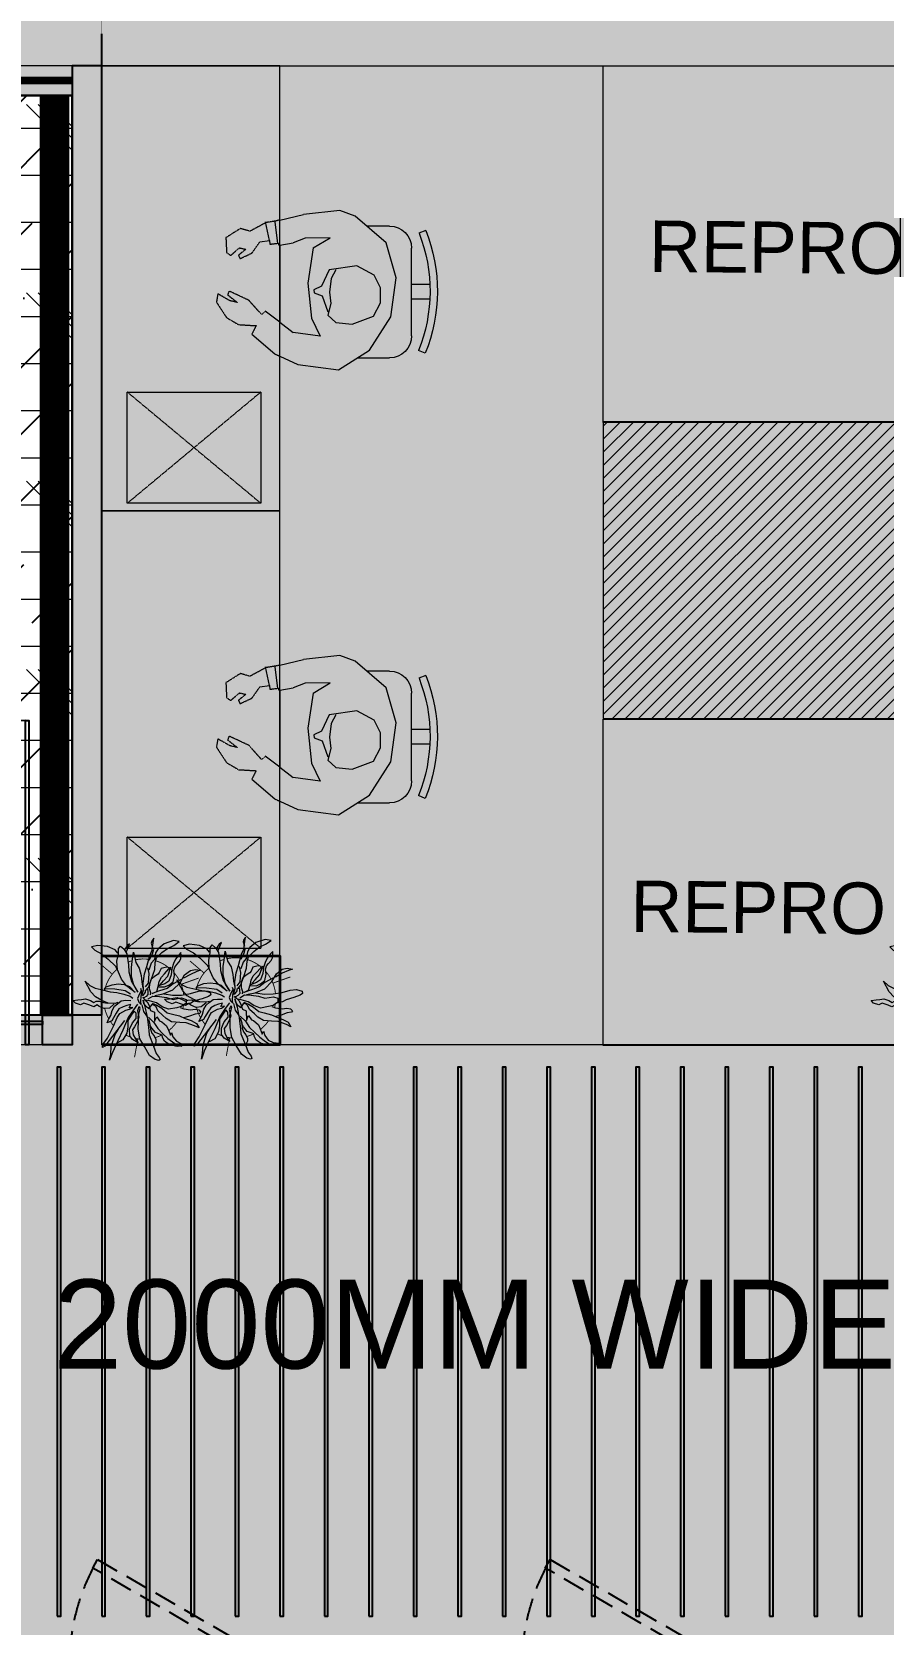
# Model space of a CAD drawing. Header units: millimetres. Extents: x 263321 to 2483465, y 33647 to 614421.
# Drawn here: x 2392472 to 2395340, y 409630 to 414996 of the extents above; entities that cross this region are included whole.
import ezdxf

# ---------------------------------------------------------------- set-up
doc = ezdxf.new("R2010")
doc.units = ezdxf.units.MM
doc.header["$PDMODE"] = 3
for name, pattern in [('( Hidden )', [0.375, 0.25, -0.125]), ('DASHED', [0.75, 0.5, -0.25]), ('HIDDEN', [0.375, 0.25, -0.125])]:
    doc.linetypes.add(name, pattern=pattern)
for name, color, linetype, lineweight in [('A-DOOR-FULL', 40, 'Continuous', 18), ('A-FURN-HUMAN', 252, 'Continuous', 9), ('A-FURN-MODULAR-', 6, 'Continuous', 9), ('A-FURN-MODULAR-CHAIR', 5, 'Continuous', 5), ('A-FURN-MODULAR-PEDESTAL', 253, 'Continuous', 5), ('A-FURN-MODULAR-TABLETOP', 250, 'Continuous', 13), ('A-GLASS PARTITION', 5, 'Continuous', 18), ('A-GYPSUM PARTITION', 250, 'Continuous', 35), ('A-INDOOR PLANTS', 84, 'Continuous', 5), ('A-PLAN-COLUMN', 3, 'Continuous', 0), ('A-PLAN-RCC-HATCH', 8, 'Continuous', 13), ('A-PLAN-THIN', 251, 'Continuous', 15), ('AI-FURN', 7, 'Continuous', 20), ('FURNITURE', 30, 'Continuous', 5), ('FURNIURE', 33, 'Continuous', 35), ('TOA-FL-CPT-1', 8, 'Continuous', 5), ('TOA-FL-CPT-4', 8, 'Continuous', 5)]:
    doc.layers.add(name, color=color, linetype=linetype, lineweight=lineweight)
for name, color, linetype in [('A-PLAN-DOOR', 7, 'Continuous'), ('A-PLAN-TEXT', 4, 'Continuous'), ('CEILING TOA', 250, 'Continuous'), ('DOOR', 5, 'Continuous'), ('FIN WALL GRAPHIC', 10, 'Continuous'), ('FLOORING TOA', 7, 'Continuous'), ('I-FUR', 7, 'Continuous'), ('PARTITION GYPSUM', 250, 'Continuous'), ('TEXT', 250, 'Continuous')]:
    doc.layers.add(name, color=color, linetype=linetype)
doc.layers.add('GRAPHIC 3- ENCLOSED AREAS', color=7, linetype='Continuous', true_color=0x408c3b)
doc.styles.add('ARIAL', font='arial.ttf')
doc.styles.add('TEXT @ 150', font='arial.ttf', dxfattribs={"height": 225})
doc.dimstyles.new('DIM @ 150', dxfattribs={"dimtxt": 225, "dimasz": 100, "dimexe": 1, "dimexo": 0, "dimgap": 0.5, "dimtad": 0, "dimdec": 0, "dimzin": 0, "dimdsep": 46, "dimtxsty": 'TEXT @ 150', "dimblk": 'ARCHTICK', "dimcen": -2, "dimclrd": 8, "dimclre": 8, "dimclrt": 256, "dimadec": 0, "dimazin": 0, "dimtfac": 1, "dimtdec": 0, "dimtofl": 0, "dimtmove": 0, "dimatfit": 3, "dimldrblk": 'OPEN90', "dimfxl": 1, "dimtolj": 1, "dimtzin": 0, "dimlwd": -1, "dimlwe": -1, "dimarcsym": 0})

# ---------------------------------------------------------------- blocks, each defined once
blk = doc.blocks.new('PLANT_10')
at = {"layer": 'A-INDOOR PLANTS', "linetype": 'ByBlock', "lineweight": -2}
for p, q in [((13664.3, 7933.64), (13665.55, 7933.86)), ((13665.55, 7933.86), (13667.57, 7933.17)), ((13669.84, 7934.37), (13670.24, 7933.69)), ((13670, 7933.37), (13669.84, 7934.37)), ((13663.89, 7930.62), (13663.94, 7931.25)), ((13663.98, 7929.88), (13663.89, 7930.62)), ((13663.94, 7931.25), (13664.46, 7930.64)), ((13665.52, 7932.8), (13664.3, 7933.64)), ((13664.46, 7930.64), (13665.11, 7929.79)), ((13666.85, 7932.15), (13665.52, 7932.8)), ((13668.06, 7931.25), (13666.85, 7932.15)), ((13667.57, 7933.17), (13668.91, 7932.09)), ((13669.22, 7930.1), (13668.06, 7931.25)), ((13668.91, 7932.09), (13669.44, 7931.17)), ((13669.44, 7931.17), (13669.67, 7929.74)), ((13669.92, 7931.93), (13670.2, 7930.88)), ((13670.17, 7931.75), (13670, 7933.37)), ((13670.38, 7933.32), (13670.09, 7932.38)), ((13670.71, 7930.64), (13670.17, 7931.75)), ((13670.2, 7930.88), (13670.87, 7929.52)), ((13670.24, 7933.69), (13670.38, 7933.32)), ((13671.34, 7928.22), (13670.71, 7930.64)), ((13674.25, 7931.31), (13673.75, 7929.11)), ((13674.5, 7929.32), (13674.25, 7931.31)), ((13675.61, 7931.79), (13675.07, 7933.15)), ((13675.07, 7933.15), (13675.52, 7932.79)), ((13675.7, 7930.98), (13675.33, 7928.59)), ((13675.52, 7932.79), (13676.24, 7931.75)), ((13675.74, 7931.48), (13675.61, 7931.79)), ((13676.35, 7932.06), (13675.7, 7930.98)), ((13677.08, 7932.65), (13676.35, 7932.06)), ((13677.47, 7932.1), (13677.08, 7932.65)), ((13677.51, 7930.91), (13677.47, 7932.1)), ((13677.81, 7929.36), (13677.51, 7930.91)), ((13677.63, 7931.1), (13678.23, 7931.81)), ((13678.23, 7931.81), (13679.84, 7932.55)), ((13681.13, 7930.96), (13679.73, 7929.85)), ((13679.84, 7932.55), (13681.95, 7932.8)), ((13682.61, 7931.75), (13681.13, 7930.96)), ((13681.95, 7932.8), (13683.34, 7932.46)), ((13683.34, 7932.46), (13682.61, 7931.75)), ((13660.8, 7927.59), (13659.68, 7927.43)), ((13659.68, 7927.43), (13660.5, 7927.14)), ((13660.5, 7927.14), (13661.89, 7926.5)), ((13661.87, 7927.37), (13660.8, 7927.59)), ((13663.15, 7926.41), (13661.87, 7927.37)), ((13664.31, 7929.26), (13663.98, 7929.88)), ((13664.83, 7928.65), (13664.31, 7929.26)), ((13665.28, 7928.1), (13664.83, 7928.65)), ((13665.11, 7929.79), (13665.57, 7928.86)), ((13665.49, 7927.36), (13665.28, 7928.1)), ((13665.34, 7926.29), (13665.49, 7927.36)), ((13665.57, 7928.86), (13665.92, 7927.75)), ((13665.92, 7927.75), (13666.08, 7926.44)), ((13666.78, 7926.15), (13666.1, 7928.13)), ((13666.41, 7927.95), (13667.1, 7928.09)), ((13666.55, 7927.7), (13666.41, 7927.95)), ((13667.52, 7926.61), (13666.55, 7927.7)), ((13667.1, 7928.09), (13668.23, 7927.82)), ((13668.23, 7927.82), (13668.63, 7926.95)), ((13668.63, 7926.95), (13668.89, 7926.59)), ((13669.5, 7929.11), (13669.22, 7930.1)), ((13669.61, 7927.61), (13669.5, 7929.11)), ((13670.3, 7925.56), (13669.61, 7927.61)), ((13669.67, 7929.74), (13670.38, 7928.94)), ((13670.38, 7928.94), (13670.87, 7927.46)), ((13671.22, 7927.97), (13670.89, 7926.71)), ((13671.83, 7926.61), (13671.34, 7928.22)), ((13672.98, 7927.9), (13672.59, 7926.26)), ((13673.75, 7929.11), (13672.98, 7927.9)), ((13674.66, 7928.01), (13674.5, 7929.32)), ((13674.66, 7926.07), (13674.66, 7928.01)), ((13675.25, 7927.09), (13674.69, 7924.95)), ((13675.33, 7928.59), (13675.25, 7927.09)), ((13676.86, 7925.51), (13677.68, 7927.48)), ((13677.68, 7927.48), (13677.81, 7929.36)), ((13678.15, 7928.3), (13677.74, 7927.54)), ((13679.73, 7929.85), (13678.15, 7928.3)), ((13661.89, 7926.5), (13663.36, 7925.67)), ((13664.14, 7924.69), (13663.15, 7926.41)), ((13663.93, 7925.43), (13665.64, 7924.49)), ((13665.68, 7923.17), (13664.14, 7924.69)), ((13665.63, 7924.92), (13665.34, 7926.29)), ((13666.59, 7924.2), (13665.63, 7924.92)), ((13665.64, 7924.49), (13666.92, 7923.46)), ((13666.08, 7926.44), (13666.56, 7925.08)), ((13666.56, 7925.08), (13667.46, 7924.48)), ((13667.48, 7923.79), (13666.59, 7924.2)), ((13667.75, 7925.11), (13666.78, 7926.15)), ((13666.92, 7923.46), (13668.56, 7922.95)), ((13667.46, 7924.48), (13668.78, 7924.02)), ((13668.73, 7923.83), (13667.48, 7923.79)), ((13668.16, 7925.94), (13667.52, 7926.61)), ((13668.46, 7924.26), (13667.75, 7925.11)), ((13668.63, 7925.01), (13668.16, 7925.94)), ((13668.78, 7924.21), (13668.63, 7925.01)), ((13669.19, 7922.84), (13668.78, 7924.21)), ((13668.89, 7926.59), (13669.47, 7926.23)), ((13669.47, 7926.23), (13670.42, 7925.51)), ((13670.91, 7923.83), (13670.3, 7925.56)), ((13670.42, 7925.51), (13670.77, 7924.58)), ((13670.8, 7923.45), (13670.51, 7922.57)), ((13670.77, 7924.58), (13670.8, 7923.45)), ((13670.89, 7926.71), (13671.08, 7924.65)), ((13671.43, 7923.29), (13670.91, 7923.83)), ((13671.08, 7924.65), (13671.73, 7923.79)), ((13672.14, 7924.62), (13671.83, 7926.61)), ((13672.06, 7923.18), (13672.14, 7924.62)), ((13672.45, 7924.82), (13672.17, 7923.5)), ((13672.39, 7922.69), (13672.67, 7923.45)), ((13672.59, 7926.26), (13672.45, 7924.82)), ((13674.69, 7924.95), (13673.26, 7922.65)), ((13673.26, 7922.65), (13674.15, 7924.18)), ((13673.83, 7922.61), (13675.72, 7924.04)), ((13675.1, 7923.9), (13673.83, 7922.61)), ((13674.15, 7924.18), (13674.66, 7926.07)), ((13676.27, 7924.31), (13675.1, 7923.9)), ((13675.72, 7924.04), (13676.86, 7925.51)), ((13677.52, 7924.47), (13676.27, 7924.31)), ((13678.84, 7924.26), (13677.52, 7924.47)), ((13680.16, 7923.8), (13678.84, 7924.26)), ((13680.55, 7923.37), (13680.16, 7923.8)), ((13682.55, 7923.5), (13681.24, 7923.21)), ((13683.72, 7924.1), (13682.55, 7923.5)), ((13683.45, 7922.71), (13684.69, 7925.06)), ((13684.69, 7925.06), (13683.72, 7924.1)), ((13657.58, 7922.61), (13657.47, 7922.11)), ((13657.47, 7922.11), (13657.98, 7921.75)), ((13658.75, 7922.96), (13657.58, 7922.61)), ((13657.98, 7921.75), (13659.37, 7921.23)), ((13660.13, 7922.88), (13658.75, 7922.96)), ((13659.37, 7921.23), (13661.01, 7920.78)), ((13661.89, 7922.37), (13660.13, 7922.88)), ((13661.01, 7920.78), (13661.83, 7920.31)), ((13661.83, 7920.31), (13663.03, 7920.03)), ((13663.84, 7922.05), (13661.89, 7922.37)), ((13663.8, 7921.43), (13662.81, 7921.09)), ((13662.81, 7921.09), (13662.83, 7920.27)), ((13662.83, 7920.27), (13663.86, 7919.55)), ((13664.68, 7921.27), (13663.8, 7921.43)), ((13665.78, 7921.99), (13663.84, 7922.05)), ((13665.62, 7921.11), (13664.68, 7921.27)), ((13667.05, 7921.53), (13665.62, 7921.11)), ((13667.77, 7922.3), (13665.68, 7923.17)), ((13667.58, 7922.29), (13665.78, 7921.99)), ((13668.6, 7921.76), (13667.05, 7921.53)), ((13669.6, 7921.92), (13667.77, 7922.3)), ((13668.04, 7919.49), (13669.27, 7920.34)), ((13668.56, 7922.95), (13670.21, 7922.37)), ((13670.04, 7921.8), (13668.6, 7921.76)), ((13670.21, 7920.25), (13669.16, 7919.84)), ((13670.21, 7922.37), (13669.19, 7922.84)), ((13669.27, 7920.34), (13670.76, 7920.76)), ((13669.66, 7919.79), (13670.28, 7920)), ((13671.05, 7921.21), (13670.04, 7921.8)), ((13670.28, 7920), (13670.74, 7919.32)), ((13670.51, 7922.57), (13670.59, 7922.07)), ((13670.76, 7920.76), (13671.63, 7920.91)), ((13671.26, 7920.59), (13670.79, 7919.64)), ((13671.13, 7922.84), (13671.09, 7922.15)), ((13671.09, 7922.15), (13671.48, 7921.72)), ((13671.18, 7923.34), (13671.13, 7922.84)), ((13671.62, 7923.1), (13671.18, 7923.34)), ((13671.81, 7921.11), (13671.26, 7920.59)), ((13671.48, 7921.72), (13671.99, 7921.43)), ((13671.48, 7919.53), (13671.96, 7920.24)), ((13671.64, 7922.67), (13671.62, 7923.1)), ((13672.22, 7921.87), (13671.64, 7922.67)), ((13672.13, 7920.93), (13671.68, 7919.17)), ((13672.23, 7921.5), (13671.81, 7921.11)), ((13671.96, 7920.24), (13672.13, 7920.93)), ((13671.99, 7921.43), (13672.23, 7921.5)), ((13672.41, 7921.94), (13672.06, 7923.18)), ((13672.6, 7921.76), (13672.39, 7922.69)), ((13672.5, 7923.07), (13672.96, 7922.33)), ((13672.59, 7920.01), (13672.63, 7920.7)), ((13673.08, 7920.52), (13672.59, 7920.01)), ((13672.59, 7920.01), (13672.59, 7920.01)), ((13672.63, 7920.7), (13672.6, 7921.76)), ((13672.96, 7922.33), (13673.37, 7921.28)), ((13673.37, 7921.28), (13673.08, 7920.52)), ((13673.34, 7920.09), (13674.25, 7918.87)), ((13674.98, 7921.77), (13674.36, 7921.37)), ((13675.88, 7920.92), (13674.81, 7920.89)), ((13674.84, 7920.01), (13675.66, 7919.79)), ((13675.18, 7919.27), (13674.84, 7920.01)), ((13674.9, 7922.2), (13676.06, 7922.99)), ((13676.34, 7922.25), (13674.98, 7921.77)), ((13676.88, 7920.82), (13675.88, 7920.92)), ((13676.06, 7922.99), (13678.3, 7923.31)), ((13677.83, 7922.6), (13676.34, 7922.25)), ((13677.71, 7920.16), (13676.88, 7920.82)), ((13677.64, 7920.41), (13678.21, 7920.24)), ((13678.35, 7919.62), (13677.71, 7920.16)), ((13679.32, 7922.77), (13677.83, 7922.6)), ((13678.21, 7920.24), (13679.71, 7920.28)), ((13678.3, 7923.31), (13680.55, 7923.37)), ((13678.4, 7920.12), (13679.43, 7919.21)), ((13681.24, 7923.21), (13679.32, 7922.77)), ((13679.71, 7920.28), (13681.07, 7920.83)), ((13680.7, 7920.44), (13679.83, 7920.29)), ((13681.63, 7920.72), (13680.7, 7920.44)), ((13681.07, 7920.83), (13682.48, 7921.62)), ((13682.32, 7920.68), (13681.63, 7920.72)), ((13682.83, 7920.44), (13682.32, 7920.68)), ((13682.48, 7921.62), (13683.45, 7922.71)), ((13683.57, 7920.84), (13682.83, 7920.44)), ((13684.62, 7921.25), (13683.57, 7920.84)), ((13683.72, 7919.84), (13684.96, 7920.26)), ((13685.5, 7921.09), (13684.62, 7921.25)), ((13684.96, 7920.26), (13685.72, 7919.9)), ((13686.31, 7920.99), (13685.5, 7921.09)), ((13685.72, 7919.9), (13686.83, 7920.31)), ((13687.38, 7920.89), (13686.31, 7920.99)), ((13686.83, 7920.31), (13687.38, 7920.89)), ((13660.07, 7918.81), (13659.64, 7918.36)), ((13659.64, 7918.36), (13659.9, 7918.06)), ((13659.9, 7918.06), (13660.84, 7917.9)), ((13660.87, 7918.96), (13660.07, 7918.81)), ((13660.84, 7917.9), (13662.11, 7917.44)), ((13661.88, 7918.81), (13660.87, 7918.96)), ((13663.06, 7916.97), (13661.76, 7916.49)), ((13663.31, 7919.04), (13661.88, 7918.81)), ((13662.11, 7917.44), (13663.3, 7917.1)), ((13664.23, 7917.5), (13663.06, 7916.97)), ((13664.11, 7919.31), (13663.31, 7919.04)), ((13663.86, 7919.55), (13664.86, 7919.27)), ((13665.78, 7917.92), (13664.23, 7917.5)), ((13664.86, 7919.27), (13666.62, 7918.95)), ((13666.96, 7918.21), (13665.78, 7917.92)), ((13665.96, 7916.24), (13667.18, 7916.97)), ((13666.62, 7918.95), (13668.04, 7919.49)), ((13668.12, 7919.18), (13666.96, 7918.21)), ((13667.18, 7916.97), (13667.91, 7917.68)), ((13667.91, 7917.68), (13668.95, 7918.64)), ((13669.16, 7919.84), (13668.12, 7919.18)), ((13669.17, 7917.34), (13668.57, 7916.44)), ((13668.95, 7918.64), (13669.3, 7919.47)), ((13669.64, 7916.29), (13669.17, 7917.34)), ((13669.3, 7919.47), (13669.66, 7919.79)), ((13669.7, 7918.36), (13669.64, 7916.29)), ((13670.51, 7918.69), (13669.7, 7918.36)), ((13670.99, 7917.21), (13669.83, 7916.11)), ((13670.74, 7919.32), (13670.51, 7918.69)), ((13671, 7916.83), (13670.66, 7915.76)), ((13670.79, 7919.64), (13670.87, 7919.02)), ((13670.87, 7919.02), (13671.48, 7919.53)), ((13671.3, 7917.34), (13671.14, 7916.21)), ((13672.07, 7918.49), (13671.3, 7917.34)), ((13671.68, 7919.17), (13671.35, 7917.59)), ((13672.41, 7919.94), (13672.07, 7918.49)), ((13672.8, 7919.26), (13673.05, 7919.46)), ((13673.23, 7917.34), (13672.81, 7919.14)), ((13673.05, 7919.46), (13673.38, 7918.65)), ((13673.38, 7918.65), (13673.05, 7917.27)), ((13673.05, 7917.27), (13673.39, 7916.28)), ((13673.14, 7916.33), (13673.23, 7917.34)), ((13673.62, 7916.97), (13673.65, 7918.1)), ((13674.46, 7916), (13673.62, 7916.97)), ((13673.65, 7918.1), (13674.07, 7918.55)), ((13674.07, 7918.55), (13674.59, 7917.88)), ((13674.25, 7918.87), (13675.37, 7917.15)), ((13674.36, 7919.37), (13675.18, 7919.27)), ((13675.06, 7918.96), (13674.36, 7919.37)), ((13674.59, 7917.88), (13675.45, 7916.53)), ((13675.88, 7918.73), (13675.06, 7918.96)), ((13675.37, 7917.15), (13676.51, 7914.43)), ((13675.45, 7916.53), (13675.49, 7915.15)), ((13675.66, 7919.79), (13676.48, 7919.5)), ((13677.21, 7918.02), (13675.88, 7918.73)), ((13676.48, 7919.5), (13677.37, 7919.03)), ((13677.74, 7917.16), (13677.21, 7918.02)), ((13677.37, 7919.03), (13678.02, 7918.11)), ((13678.55, 7915.31), (13677.74, 7917.16)), ((13678.02, 7918.11), (13678.55, 7917.12)), ((13678.88, 7918.7), (13678.35, 7919.62)), ((13678.55, 7917.12), (13678.95, 7916.45)), ((13679.16, 7917.64), (13678.88, 7918.7)), ((13679.63, 7916.72), (13679.16, 7917.64)), ((13679.43, 7919.21), (13680.56, 7919.12)), ((13679.96, 7916.04), (13679.63, 7916.72)), ((13680.56, 7919.12), (13681.67, 7919.59)), ((13681.67, 7919.59), (13682.09, 7919.92)), ((13682.09, 7919.92), (13682.86, 7919.5)), ((13682.86, 7919.5), (13683.72, 7919.84)), ((13660.59, 7915.89), (13660, 7914.93)), ((13660, 7914.93), (13660.98, 7915.4)), ((13661.76, 7916.49), (13660.59, 7915.89)), ((13660.98, 7915.4), (13662.78, 7916.02)), ((13662.78, 7916.02), (13664.21, 7916.12)), ((13664.21, 7916.12), (13665.96, 7916.24)), ((13665.96, 7913.93), (13665.68, 7912.98)), ((13666.23, 7913.31), (13665.96, 7913.93)), ((13666.64, 7914.45), (13666.23, 7913.31)), ((13667.05, 7915.34), (13666.64, 7914.45)), ((13667.91, 7913.74), (13666.75, 7912.64)), ((13668.08, 7916.24), (13667.05, 7915.34)), ((13668.94, 7914.77), (13667.91, 7913.74)), ((13667.93, 7912.86), (13668.04, 7913.36)), ((13668.04, 7913.36), (13668.6, 7913.57)), ((13668.57, 7916.44), (13668.08, 7916.24)), ((13668.6, 7913.57), (13669.46, 7913.91)), ((13669.83, 7916.11), (13668.94, 7914.77)), ((13669.74, 7913.17), (13669.38, 7912.4)), ((13669.46, 7913.91), (13670.25, 7914.87)), ((13670.28, 7913.81), (13669.74, 7913.17)), ((13670.85, 7913.39), (13669.87, 7910.98)), ((13670.25, 7914.87), (13670.67, 7915.51)), ((13670.57, 7914.63), (13670.28, 7913.81)), ((13670.66, 7915.76), (13670.57, 7914.63)), ((13670.89, 7914.39), (13670.85, 7913.39)), ((13671.14, 7916.21), (13670.89, 7914.39)), ((13672.82, 7912.57), (13673.19, 7914.65)), ((13673.19, 7914.65), (13673.14, 7916.33)), ((13673.39, 7916.28), (13673.99, 7915.17)), ((13674.29, 7913.43), (13673.82, 7912.54)), ((13673.99, 7915.17), (13674.45, 7914.5)), ((13674.45, 7914.5), (13674.29, 7913.43)), ((13674.45, 7912.43), (13675.05, 7913.2)), ((13675.07, 7914.64), (13674.46, 7916)), ((13675.05, 7913.2), (13675.07, 7914.64)), ((13675.49, 7915.15), (13675.66, 7913.78)), ((13675.66, 7913.78), (13676.51, 7912.31)), ((13676.2, 7916.49), (13680.43, 7910.93)), ((13676.51, 7914.43), (13677.64, 7912.15)), ((13678.23, 7913.49), (13677.5, 7914.65)), ((13678.64, 7912.18), (13678.23, 7913.49)), ((13679.87, 7912.72), (13678.55, 7915.31)), ((13678.95, 7916.45), (13679.96, 7916.04)), ((13663.85, 7911.49), (13662.54, 7911.32)), ((13662.54, 7911.32), (13663.74, 7911.04)), ((13664.86, 7911.27), (13663.74, 7910.98)), ((13663.74, 7911.04), (13664.74, 7910.89)), ((13664.9, 7912.02), (13663.85, 7911.49)), ((13664.74, 7910.89), (13666.42, 7911.25)), ((13665.77, 7911.92), (13664.86, 7911.27)), ((13665.68, 7912.98), (13664.9, 7912.02)), ((13666.75, 7912.64), (13665.77, 7911.92)), ((13666.42, 7911.25), (13667.52, 7912.04)), ((13667.52, 7912.04), (13667.93, 7912.86)), ((13669.87, 7910.98), (13669.29, 7909.4)), ((13669.38, 7912.4), (13669.4, 7911.78)), ((13669.4, 7911.78), (13669.6, 7911.35)), ((13669.6, 7911.35), (13669.87, 7910.92)), ((13670.74, 7908.94), (13671.87, 7910.85)), ((13671.87, 7910.85), (13672.82, 7912.57)), ((13673.82, 7912.54), (13673.22, 7911.71)), ((13673.22, 7911.71), (13674.45, 7912.43)), ((13676.51, 7912.31), (13677.72, 7911.66)), ((13677.64, 7912.15), (13678.78, 7909.62)), ((13679.05, 7910.95), (13678.64, 7912.18)), ((13678.78, 7909.62), (13679.4, 7907.89)), ((13679.17, 7909.14), (13679.05, 7910.95)), ((13680.85, 7911.31), (13679.87, 7912.72)), ((13680.43, 7910.93), (13680.94, 7910.69)), ((13680.94, 7910.69), (13680.85, 7911.31)), ((13668.63, 7908.5), (13668.45, 7908.06)), ((13668.45, 7908.06), (13668.77, 7907.88)), ((13669.29, 7909.4), (13668.63, 7908.5)), ((13668.77, 7907.88), (13669.52, 7908.09)), ((13669.52, 7908.09), (13670.74, 7908.94)), ((13679.4, 7907.89), (13679.17, 7909.14))]:
    blk.add_line(p, q, dxfattribs=at)
at = {"layer": 'A-INDOOR PLANTS', "linetype": 'Continuous', "lineweight": 18, "ltscale": 0.5, "const_width": 0.2}
for points in [[(13665.42, 7926.87, 0.0574), (13664.3, 7925.23)], [(13669.4, 7929.47, 0.116285), (13665.96, 7927.44)], [(13673.88, 7929.67, 0.090884), (13670.74, 7929.78)], [(13675.42, 7929.17, 0.028901), (13674.47, 7929.51)], [(13680.37, 7923.57, 0.141213), (13677.8, 7927.66)], [(13664.08, 7924.79, 0.079562), (13663.34, 7922.14)], [(13663.38, 7919.89, 0.022707), (13663.53, 7919.11)], [(13680.68, 7920.44, 0.006998), (13680.7, 7920.68)], [(13679.57, 7916.84, 0.070954), (13680.47, 7919.13)], [(13664.86, 7916.17, 0.072973), (13666.59, 7914.33)], [(13668.08, 7913.38, 0.04589), (13669.56, 7912.79)], [(13674.83, 7912.92, 0.033376), (13675.9, 7913.37)], [(13677.6, 7914.49, 0.002611), (13677.67, 7914.55)], [(13678.52, 7915.38, 0.034437), (13679.25, 7916.33)], [(13672.77, 7912.48, 0.032284), (13673.88, 7912.65)]]:
    blk.add_lwpolyline(points, format="xyb", dxfattribs=at)
for points in [[(13678.83, 7926.57), (13681.9, 7929.19)], [(13663.9, 7924.37), (13660.1, 7925.72)], [(13673.27, 7912.54), (13674, 7908.57)]]:
    blk.add_lwpolyline(points, dxfattribs=at)
at = {"layer": 'A-INDOOR PLANTS', "linetype": 'Continuous', "lineweight": 18, "ltscale": 0.5}
blk.add_arc((13672, 7921.16), 8.71, 12.4792, 14.7067, dxfattribs=at)
blk = doc.blocks.new('Columns')
at = {"layer": 'A-PLAN-RCC-HATCH'}
h = blk.add_hatch(dxfattribs=at)
h.set_pattern_fill('ANSI31', color=256, scale=250, style=0)
h.set_pattern_definition([(45, (458397.9, -590762.232), (-22.0970869, 22.0970869), [])])
h.paths.add_polyline_path([(17839.7, 1537), (18839.7, 1537), (18839.7, 2537), (17839.7, 2537)])
at = {"layer": 'A-PLAN-COLUMN', "elevation": 0}
blk.add_lwpolyline([(17839.7, 1537), (18839.7, 1537), (18839.7, 2537), (17839.7, 2537)], close=True, dxfattribs=at)
blk = doc.blocks.new('A$C3F28102C')
at = {"layer": 'A-PLAN-DOOR'}
h = blk.add_hatch(dxfattribs=at)
h.set_pattern_fill('ANSI31', color=256, style=0)
h.set_pattern_definition([(315, (-1529.3283, 1000.1135), (-0.44194174, -0.44194174), [])])
h.paths.add_polyline_path([(1.3, -14.9), (0, -14.9), (0, 0), (1.3, 0)])
h.paths.add_polyline_path([(1.3, 0.2), (1.3, 0), (0, 0), (0, 1.1, 0.115729)])
h.paths.add_polyline_path([(4.9, -14.9), (3.6, -14.9), (3.6, 0), (4.9, 0)])
h.paths.add_polyline_path([(4.9, 0), (3.6, 0), (3.6, 0.2, 0.115729), (4.9, 1.1)])
at = {"layer": 'A-PLAN-DOOR', "color": 2}
for points in [[(1.3, 0.2), (1.3, -14.9), (0, -14.9), (0, 1.1)], [(3.6, 0.2), (3.6, -14.9), (4.9, -14.9), (4.9, 1.1)]]:
    blk.add_lwpolyline(points, dxfattribs=at)
for radius in [3.42, 2.42]:
    blk.add_circle((2.5, 3.4), radius, dxfattribs=at)
blk = doc.blocks.new('shaft door 750')
at = {"layer": 'A-PLAN-DOOR'}
for p, q in [((335.5, 59.8), (-335.5, 59.8)), ((-335.5, 0), (-335.5, 59.8)), ((335.5, 0), (335.5, 59.8)), ((335.5, 53.4), (-335.5, 53.4)), ((335.5, 6.5), (-335.5, 6.5)), ((335.5, 0), (-335.5, 0)), ((-374, -69.8), (-374, -64.8)), ((-374, -64.8), (-374, -69.8))]:
    blk.add_line(p, q, dxfattribs=at)
at = {"layer": 'A-PLAN-DOOR', "linetype": 'HIDDEN', "ltscale": 300}
blk.add_lwpolyline([(336.8, 59.8), (320.3, 31.3), (-295.2, 386.7), (-278.8, 415.2)], close=True, dxfattribs=at)
at = {"layer": 'A-PLAN-DOOR'}
for points in [[(-375, 150), (-375, 150), (-375, -70), (-430, -70)], [(375, 150.2), (375, 150.2), (375, -70), (430, -70)]]:
    blk.add_lwpolyline(points, dxfattribs=at)
for points in [[(-372.5, 58.3), (-340.6, 58.3), (-340.6, -3.5), (-325.6, -3.5), (-325.6, -34.7), (-340.2, -68.3), (-372.5, -68.3), (-372.5, -59.8), (-374, -59.8), (-374, -61.8), (-374, -69.8), (-339.1, -69.8), (-324.1, -34.9), (-324.1, -2), (-339.1, -2), (-339.1, 59.8), (-374, 59.8), (-374, 49.9), (-372.5, 49.9)], [(372.5, 58.3), (340.6, 58.3), (340.6, -3.5), (325.6, -3.5), (325.6, -34.7), (340.2, -68.3), (372.5, -68.3), (372.5, -59.8), (374, -59.8), (374, -61.8), (374, -69.8), (339.1, -69.8), (324.1, -34.9), (324.1, -2), (339.1, -2), (339.1, 59.8), (374, 59.8), (374, 49.9), (372.5, 49.9)], [(-375, 51.9), (-374, 51.9), (-374, -61.8), (-375, -61.8)], [(375, 51.9), (374, 51.9), (374, -61.8), (375, -61.8)]]:
    blk.add_lwpolyline(points, close=True, dxfattribs=at)
at = {"layer": 'A-PLAN-DOOR', "linetype": 'HIDDEN', "ltscale": 300}
blk.add_arc((337.6, 59.8), 711.6, 152.6807, 180, dxfattribs=at)
at = {"layer": 'A-PLAN-THIN'}
for p, q in [((395, 150), (-395, 150)), ((375, -70), (-375, -70))]:
    blk.add_line(p, q, dxfattribs=at)
at = {"layer": 'A-PLAN-DOOR', "xscale": -0.9973404255317604, "yscale": 0.9973404255317604, "zscale": 0.9973404255317604}
blk.add_blockref('A$C3F28102C', (339.1, 59.8), dxfattribs=at)
blk = doc.blocks.new('Fire Tower-2700mm')
at = {"layer": 'A-PLAN-DOOR', "extrusion": (1.654e-28, -4.04354e-14, -1), "zscale": -1}
for p in [(4023.8, 7032), (2498.8, 7032)]:
    blk.add_blockref('shaft door 750', p, dxfattribs=at)
blk = doc.blocks.new('CHOREE')
at = {"xscale": -1}
blk.add_blockref('Fire Tower-2700mm', (-8441.5, -1832.2), dxfattribs=at)
blk = doc.blocks.new('BIG CHOORE')
blk.add_blockref('CHOREE', (-2408, -1909))
blk = doc.blocks.new('txhvb')
at = {"layer": 'A-FURN-HUMAN', "color": 8, "lineweight": 5}
for p, q in [((549425.6, -3868.4, 0), (549538.3, -3797, 0)), ((549538.3, -3797, 0), (549669.9, -3778.8, 0)), ((549669.9, -3778.8, 0), (549787.2, -3811.9, 0)), ((549787.2, -3811.9, 0), (549877, -3916.9, 0)), ((549359.8, -3973.3, 0), (549425.6, -3868.4, 0)), ((549877, -3916.9, 0), (549896.8, -3968.3, 0)), ((549896.8, -3968.3, 0), (549882.9, -4091.1, 0)), ((549377.2, -4109.3, 0), (549359.8, -3973.3, 0)), ((549804.2, -4001.1, 0), (549802.9, -4085.6, 0)), ((549533.4, -4063.3, 0), (549472.6, -4034.3, 0)), ((549472.6, -4034.3, 0), (549485.8, -4126, 0)), ((549652, -4076.1, 0), (549533.4, -4063.3, 0)), ((549770.2, -4058.7, 0), (549652, -4076.1, 0)), ((549405.4, -4170.5, 0), (549377.2, -4109.3, 0)), ((549519.8, -4170.5, 0), (549485.8, -4126, 0)), ((549780, -4170.5, 0), (549787.5, -4126, 0)), ((549802.9, -4085.6, 0), (549787.5, -4126, 0)), ((549864.3, -4170.5, 0), (549882.9, -4091.1, 0)), ((549519.8, -4170.5, 0), (549557.1, -4219.4, 0)), ((549479.7, -4265, 0), (549413.4, -4187.8, 0)), ((549795.2, -4204.9, 0), (549782.9, -4203.7, 0)), ((549790.7, -4237.8, 0), (549795.2, -4204.9, 0))]:
    blk.add_line(p, q, dxfattribs=at)
at = {"layer": 'A-FURN-HUMAN', "color": 8, "linetype": '( Hidden )', "lineweight": 5, "ltscale": 2}
for p, q in [((549413.4, -4187.8, 0), (549405.4, -4170.5, 0)), ((549782.9, -4203.7, 0), (549786.4, -4175, 0)), ((549860.7, -4185.9, 0), (549855.8, -4216.9, 0)), ((549864.3, -4170.5, 0), (549860.7, -4185.9, 0)), ((549557.1, -4219.4, 0), (549546, -4231.9, 0)), ((549546, -4231.9, 0), (549593.7, -4274.9, 0)), ((549752.9, -4264.4, 0), (549790.7, -4237.8, 0)), ((549855.8, -4216.9, 0), (549826.4, -4271.5, 0)), ((549508.3, -4250.5, 0), (549479.7, -4265, 0)), ((549511.8, -4309.5, 0), (549508.3, -4250.5, 0)), ((549593.7, -4274.9, 0), (549624.9, -4341.5, 0)), ((549734.2, -4304.6, 0), (549752.9, -4264.4, 0)), ((549765.7, -4285.4, 0), (549745.4, -4310, 0)), ((549770.5, -4306.2, 0), (549765.7, -4285.4, 0)), ((549826.4, -4271.5, 0), (549835.7, -4303.3, 0)), ((549535.7, -4350.2, 0), (549511.8, -4309.5, 0)), ((549612, -4346.4, 0), (549586.8, -4314.1, 0)), ((549586.8, -4314.1, 0), (549592.4, -4339, 0)), ((549592.4, -4339, 0), (549615.6, -4379.5, 0)), ((549624.9, -4341.5, 0), (549612, -4346.4, 0)), ((549745.4, -4310, 0), (549734.2, -4304.6, 0)), ((549745.3, -4335.9, 0), (549770.5, -4306.2, 0)), ((549754.5, -4349.8, 0), (549745.3, -4335.9, 0)), ((549835.7, -4303.3, 0), (549804.9, -4352.2, 0)), ((549587.5, -4384, 0), (549535.7, -4350.2, 0)), ((549615.6, -4379.5, 0), (549587.5, -4384, 0)), ((549804.9, -4352.2, 0), (549754.5, -4349.8, 0))]:
    blk.add_line(p, q, dxfattribs=at)
at = {"layer": 'A-FURN-HUMAN', "color": 8, "linetype": '( Hidden )', "lineweight": 5, "ltscale": 3}
for p, q in [((549780.2, -4174.4, 0), (549780, -4169.8, 0)), ((549786.4, -4175, 0), (549780.2, -4174.4, 0))]:
    blk.add_line(p, q, dxfattribs=at)
at = {"layer": 'A-FURN-HUMAN', "color": 8, "lineweight": 5, "elevation": 0}
for points in [[(549696.3, -3982), (549667.8, -3997), (549621.5, -4003.4), (549583, -3998.4), (549543.8, -4008.4), (549519.5, -3981.3), (549513.6, -3926.6), (549540.8, -3854.7), (549585.6, -3831.3), (549636.2, -3831.3), (549679, -3852.7), (549710.1, -3911), (549696.5, -4004.3), (549641.4, -4029.8), (549629.3, -4056.2), (549618.6, -4054.7), (549608.6, -4028.3), (549555.2, -4009.1)], [(549770.2, -4058.7), (549804.2, -4001.1)], [(549784.9, -4177.3), (549858.8, -4186.3)], [(549795.2, -4204.9), (549858.2, -4218.4)]]:
    blk.add_lwpolyline(points, dxfattribs=at)
at = {"layer": 'A-FURN-MODULAR-CHAIR', "color": 8, "lineweight": 15}
for p, q in [((549473.8, -3726.6, 0), (549769.8, -3726.6, 0)), ((549399.8, -3909.5, 0), (549399.8, -3800.6, 0)), ((549843.8, -3800.6, 0), (549843.8, -3878, 0))]:
    blk.add_line(p, q, dxfattribs=at)
at = {"layer": 'A-FURN-MODULAR-CHAIR', "color": 8, "lineweight": 15, "elevation": 0}
for points in [[(549415.1, -3680.7), (549424.4, -3703.6)], [(549597.3, -3664.5), (549597.3, -3726.6)], [(549646.7, -3664.5), (549646.7, -3726.6)], [(549829.3, -3678.7), (549820, -3701.6)]]:
    blk.add_lwpolyline(points, dxfattribs=at)
blk.add_lwpolyline([(549780, -4169.8, -0.034638), (549769.8, -4170.5), (549519.8, -4170.5)], format="xyb", dxfattribs=at)
at = {"layer": 'A-FURN-MODULAR-CHAIR', "color": 8, "lineweight": 15}
for centre, radius, start, end in [((549624.7, -4196.9, 0), 557.1, 68.458, 112.0994), ((549624.7, -4196.9, 0), 532.5, 68.4839, 112.0994), ((549473.8, -3800.6, 0), 74, 90.0001, 180.0001), ((549769.8, -3800.6, 0), 74, 0.0001, 90.0001)]:
    blk.add_arc(centre, radius, start, end, dxfattribs=at)
at = {"layer": 'A-FURN-MODULAR-PEDESTAL', "color": 20, "linetype": 'HIDDEN', "lineweight": 5, "ltscale": 5}
for p, q in [((549284.5, -4234.5), (548909.5, -4684.5)), ((548909.5, -4234.5), (549284.5, -4684.5))]:
    blk.add_line(p, q, dxfattribs=at)
for points in [[(548884.5, -4170.5), (550384.5, -4170.5), (550384.5, -4770.5), (548884.5, -4770.5)], [(549284.5, -4234.5), (548909.5, -4234.5), (548909.5, -4684.5), (549284.5, -4684.5)]]:
    blk.add_lwpolyline(points, close=True, dxfattribs=at)
blk = doc.blocks.new('_ArchTick')
at = {"color": 0, "linetype": 'ByBlock', "const_width": 0.15}
blk.add_lwpolyline([(-0.5, -0.5), (0.5, 0.5)], dxfattribs=at)
blk = doc.blocks.new('*D337')
at = {"layer": 'Defpoints', "color": 0, "transparency": 16777216}
for p in [(2392707, 415201.9), (2376097.8, 414882.2), (2392707, 414882.2)]:
    blk.add_point(p, dxfattribs=at)
at = {"layer": 'FIN WALL GRAPHIC', "color": 8, "linetype": 'HIDDEN', "transparency": 16777216}
for p, q in [((2376097.8, 414882.2), (2376097.8, 415202.9)), ((2376097.8, 415201.9), (2383988.9, 415201.9)), ((2392707, 415201.9), (2384815.9, 415201.9)), ((2392707, 414882.2), (2392707, 415202.9))]:
    blk.add_line(p, q, dxfattribs=at)
at = {"layer": 'FIN WALL GRAPHIC', "color": 8, "linetype": 'ByBlock', "transparency": 16777216, "xscale": 100, "yscale": 100, "zscale": 100, "rotation": 180}
blk.add_blockref('_ArchTick', (2376097.8, 415201.9), dxfattribs=at)
at = {"layer": 'FIN WALL GRAPHIC', "color": 8, "linetype": 'ByBlock', "transparency": 16777216, "xscale": 100, "yscale": 100, "zscale": 100}
blk.add_blockref('_ArchTick', (2392707, 415201.9), dxfattribs=at)
at = {"layer": 'FIN WALL GRAPHIC', "transparency": 16777216, "insert": (2384402.4, 415201.9), "char_height": 225, "attachment_point": 5, "style": 'TEXT @ 150'}
blk.add_mtext('\\A1;16609', dxfattribs=at)
blk = doc.blocks.new('_Open90')
at = {"color": 0, "linetype": 'ByBlock'}
for p, q in [((0, 0), (-1, 0)), ((-0.5, 0.5), (0, 0)), ((0, 0), (-0.5, -0.5))]:
    blk.add_line(p, q, dxfattribs=at)
blk = doc.blocks.new('*D339')
at = {"layer": 'Defpoints', "color": 0, "transparency": 16777216}
for p in [(2392228.6, 414783.2), (2391983.6, 411683.6), (2392607, 411683.6)]:
    blk.add_point(p, dxfattribs=at)
at = {"layer": 'FIN WALL GRAPHIC', "color": 8, "linetype": 'HIDDEN', "transparency": 16777216}
for p, q in [((2392228.6, 414783.2), (2391982.6, 414783.2)), ((2391983.6, 414783.2), (2391983.6, 413569.4)), ((2391983.6, 411683.6), (2391983.6, 412897.4)), ((2392607, 411683.6), (2391982.6, 411683.6))]:
    blk.add_line(p, q, dxfattribs=at)
at = {"layer": 'FIN WALL GRAPHIC', "color": 8, "linetype": 'ByBlock', "transparency": 16777216, "xscale": 100, "yscale": 100, "zscale": 100}
for p, rotation in [((2391983.6, 414783.2), 90), ((2391983.6, 411683.6), 270)]:
    blk.add_blockref('_ArchTick', p, dxfattribs=dict(at, rotation=rotation))
at = {"layer": 'FIN WALL GRAPHIC', "transparency": 16777216, "insert": (2391983.6, 413233.4), "char_height": 225, "attachment_point": 5, "rotation": 90, "style": 'TEXT @ 150'}
blk.add_mtext('\\A1;3100', dxfattribs=at)
blk = doc.blocks.new('door-3f-01')
at = {"layer": 'A-FURN-MODULAR-', "color": 252, "linetype": 'DASHED', "ltscale": 120, "true_color": 0x939598}
blk.add_lwpolyline([(0, 0), (-10.2, 0), (-10.2, 5.08), (0, 5.08), (0, 0)], dxfattribs=at)
at = {"layer": 'A-GLASS PARTITION', "color": 5}
blk.add_line((-36, 0), (-36, 4), dxfattribs=at)
at = {"layer": 'DOOR', "elevation": 0}
blk.add_lwpolyline([(-1.95, 37.5), (-1.55, 37.5), (-1.55, 0), (-1.95, 0)], close=True, dxfattribs=at)
at = {"layer": 'DOOR'}
for points in [[(-32.64, 3.74), (-32.64, 2.74), (-33.14, 2.74), (-33.14, 3.74)], [(-32.64, 1.34), (-32.64, 2.34), (-33.14, 2.34), (-33.14, 1.34)]]:
    blk.add_lwpolyline(points, dxfattribs=at)
blk.add_lwpolyline([(-36, 2.34), (-36, 2.74), (0, 2.74), (0, 2.34)], close=True, dxfattribs=at)
for centre in [(-32.89, 3.86), (-32.89, 1.22)]:
    blk.add_circle(centre, 0.278, dxfattribs=at)
at = {"layer": 'DOOR', "color": 252, "true_color": 0x939598}
blk.add_arc((-0.52, 2.04, 0), 35.48, 92.2973, 178.8766, dxfattribs=at)

msp = doc.modelspace()

# ---------------------------------------------------------------- hatches: boundary and pattern name
at = {"layer": 'A-GYPSUM PARTITION'}
h = msp.add_hatch(color=20, dxfattribs=at)
h.dxf.hatch_style = 1
edge = h.paths.add_edge_path()
edge.add_line((2392707.043, 414882.231), (2392607.043, 414882.231))
edge.add_line((2392607.043, 414882.231), (2392607.043, 411581.926))
edge.add_line((2392607.043, 411581.926), (2392707.043, 411581.926))
edge.add_line((2392707.043, 411581.926), (2392707.043, 414794.115))
h = msp.add_hatch(color=20, dxfattribs=at)
h.dxf.hatch_style = 1
h.paths.add_polyline_path([(2392507.055, 411682.052), (2392607.046, 411682.052), (2392607.046, 411582.052), (2392507.055, 411582.052)])
at = {"layer": 'CEILING TOA', "true_color": 0x939598}
h = msp.add_hatch(dxfattribs=at)
h.set_pattern_fill('ANSI36', color=252, scale=50)
h.set_pattern_definition([(45, (13069.08, -8478.74), (84.189901, 308.696304), [396.875, -79.375, 0, -79.375])])
h.paths.add_polyline_path([(2387132.045, 414132.112), (2391932.045, 414132.112), (2391932.045, 412332.112), (2387132.045, 412332.112)], flags=16)
h.paths.add_polyline_path([(2386457.046, 414782.231), (2392607.043, 414782.231), (2392607.044, 411682.007), (2386457.047, 411682.007)])
at = {"layer": 'TOA-FL-CPT-1', "true_color": 0xc7c8ca}
h = msp.add_hatch(dxfattribs=at)
h.set_pattern_fill('AR-PARQ1', color=9, scale=3)
h.set_pattern_definition([(90, (90021.1, 24147), (-914.4, 914.4), [914.4, -914.4]), (90, (90173.5, 24147), (-914.4, 914.4), [914.4, -914.4]), (90, (90325.9, 24147), (-914.4, 914.4), [914.4, -914.4]), (90, (90478.3, 24147), (-914.4, 914.4), [914.4, -914.4]), (90, (90630.7, 24147), (-914.4, 914.4), [914.4, -914.4]), (90, (90783.1, 24147), (-914.4, 914.4), [914.4, -914.4]), (90, (90935.5, 24147), (-914.4, 914.4), [914.4, -914.4]), (0, (90021.1, 25061.4), (914.4, -914.4), [914.4, -914.4]), (0, (90021.1, 25213.8), (914.4, -914.4), [914.4, -914.4]), (0, (90021.1, 25366.2), (914.4, -914.4), [914.4, -914.4]), (0, (90021.1, 25518.6), (914.4, -914.4), [914.4, -914.4]), (0, (90021.1, 25671), (914.4, -914.4), [914.4, -914.4]), (0, (90021.1, 25823.4), (914.4, -914.4), [914.4, -914.4]), (0, (90021.1, 25975.8), (914.4, -914.4), [914.4, -914.4])])
edge = h.paths.add_edge_path()
edge.add_arc((2396128.727, -119195.432), 546828.493, 90.92532943, 95.29958843)
edge.add_line((2345621.769, 425295.567), (2345621.769, 409482.052))
edge.add_line((2345621.769, 409482.052), (2347129.201, 409481.857))
edge.add_arc((2347102.083, 408732.348), 750, 0, 87.9279, ccw=False)
edge.add_line((2347852.083, 408732.348), (2347852.23, 389991.103))
edge.add_line((2347852.23, 389991.103), (2342396.706, 389991.103))
edge.add_line((2342396.706, 389991.103), (2342397.172, 380682.159))
edge.add_line((2342397.172, 380682.159), (2351396.796, 380682.159))
edge.add_line((2351396.796, 380682.159), (2351396.796, 379682.052))
edge.add_line((2351396.796, 379682.052), (2350496.796, 379682.052))
edge.add_line((2350496.796, 379682.052), (2350496.796, 377891.004))
edge.add_arc((2372893.597, 61240.666), 317441.417, 85.95303216, 94.04581501, ccw=False)
edge.add_line((2395296.77, 377890.553), (2395296.77, 379682.052))
edge.add_line((2395296.77, 379682.052), (2394396.796, 379682.052))
edge.add_line((2394396.796, 379682.052), (2394396.796, 380682.052))
edge.add_line((2394396.796, 380682.052), (2405177.531, 380682.052))
edge.add_line((2405177.531, 380682.052), (2405177.531, 389182.052))
edge.add_line((2405177.531, 389182.052), (2406496.796, 389182.052))
edge.add_line((2406496.796, 389182.052), (2406496.796, 383082.052))
edge.add_line((2406496.796, 383082.052), (2408136.796, 383082.052))
edge.add_line((2408136.796, 383082.052), (2408136.796, 389182.052))
edge.add_line((2408136.796, 389182.052), (2413779.159, 389181.861))
edge.add_line((2413779.159, 389181.861), (2414010.251, 390682.052))
edge.add_line((2414010.251, 390682.052), (2405396.796, 390682.052))
edge.add_line((2405396.796, 390682.052), (2405396.796, 411581.926))
edge.add_line((2405396.796, 411581.926), (2403146.796, 411581.926))
edge.add_arc((2403146.796, 411881.926), 300, 180, 270, ccw=False)
edge.add_line((2402846.796, 411881.926), (2402846.796, 413382.052))
edge.add_arc((2403146.796, 413382.052), 300, 90, 180, ccw=False)
edge.add_line((2403146.796, 413682.052), (2417553.202, 413682.052))
edge.add_line((2417553.202, 413682.052), (2417799.7, 415282.257))
edge.add_line((2417799.7, 415282.257), (2411837.001, 415281.729))
edge.add_line((2411837.001, 415281.729), (2411837.001, 417657.174))
edge.add_line((2411837.001, 417657.174), (2416421.528, 417657.174))
edge.add_line((2416421.528, 417657.174), (2416421.528, 418657.174))
edge.add_line((2416421.528, 418657.174), (2411836.796, 418657.174))
edge.add_line((2411836.796, 418657.174), (2411836.796, 421262.052))
edge.add_line((2411836.796, 421262.052), (2410296.796, 421262.052))
edge.add_line((2410296.796, 421262.052), (2410296.796, 415281.575))
edge.add_line((2410296.796, 415281.575), (2402846.796, 415281.575))
edge.add_line((2402846.796, 415281.575), (2402846.796, 424532.052))
edge.add_line((2402846.796, 424532.052), (2402846.796, 424581.286))
edge.add_line((2402846.796, 424581.286), (2395396.796, 424582.052))
edge.add_line((2395396.796, 424582.052), (2395396.796, 423682.052))
edge.add_line((2395396.796, 423682.052), (2394396.796, 423682.052))
edge.add_line((2394396.796, 423682.052), (2394396.796, 424581.86))
edge.add_line((2394396.796, 424581.86), (2387296.514, 424582.052))
edge.add_line((2387296.514, 424582.052), (2387297.806, 427561.749))
h.paths.add_polyline_path([(2357571.796, 409582.052), (2403896.373, 409582.052), (2403899.547, 394952.31), (2375096.795, 394783.782), (2375096.795, 396862.052), (2373596.796, 396864.771), (2373596.796, 394782.052), (2369971.795, 394800.838), (2370046.875, 396862.052), (2368385.069, 396703.686), (2368471.796, 394819.625), (2357571.796, 394782.052)], flags=16)
h.paths.add_polyline_path([(2363596.796, 414832.306), (2384296.459, 414782.218), (2384296.434, 411581.926), (2384538.462, 411581.927), (2384538.462, 409582.052), (2378653.494, 409582.052), (2378650.056, 411581.898), (2363596.796, 411631.98)], flags=16)
h.paths.add_polyline_path([(2392707.043, 411682.849), (2384396.821, 411683.632), (2384396.821, 414782.218), (2392707.043, 414781.434)], flags=16)
h.paths.add_polyline_path([(2400346.796, 422010.357), (2401546.802, 422010.357), (2401546.802, 416210.358), (2400346.796, 416210.358)], flags=16)
h.paths.add_polyline_path([(2349453.189, 392877.837), (2349451.159, 392879.273), (2349451.159, 390061.804), (2349453.189, 390060.368)], flags=16)
h.paths.add_polyline_path([(2379396.791, 389980.182), (2384396.796, 389980.182), (2384396.796, 392980.182), (2379396.791, 392980.182)], flags=16)
at = {"layer": 'TOA-FL-CPT-4'}
h = msp.add_hatch(dxfattribs=at)
h.set_pattern_fill('CORK', color=181, scale=50)
h.set_pattern_definition([(0, (90021.14, 24146.98), (0, 158.75), []), (135, (90100.5, 24067.6), (-317.50014, -317.50014), [224.5065, -224.5065]), (135, (90140.2, 24067.6), (-317.50014, -317.50014), [224.5065, -224.5065]), (135, (90179.9, 24067.6), (-317.50014, -317.50014), [224.5065, -224.5065])])
h.paths.add_polyline_path([(2392607.043, 414782.231), (2386457.046, 414782.231), (2386457.046, 411683.632), (2392607.043, 411683.632)])

# ---------------------------------------------------------------- linework, layer by layer
at = {"layer": 'A-FURN-MODULAR-TABLETOP', "lineweight": 0, "ltscale": 12, "elevation": 0}
for points in [[(2392707.043, 411582.052), (2392707.043, 414882.231)], [(2392707.043, 414882.231), (2401646.796, 414882.231), (2401646.796, 411582.052), (2392707.043, 411582.052)]]:
    msp.add_lwpolyline(points, dxfattribs=at)
at = {"layer": 'A-GLASS PARTITION', "linetype": 'ByBlock', "ltscale": 5, "elevation": 0}
msp.add_lwpolyline([(2392607.043, 414882.231), (2387807.623, 414882.231), (2387807.623, 414782.231), (2392607.043, 414782.231)], dxfattribs=at)
at = {"layer": 'A-GLASS PARTITION', "ltscale": 5, "const_width": 25, "elevation": 0}
msp.add_lwpolyline([(2392607.043, 414832.231), (2387807.623, 414832.231)], dxfattribs=at)
at = {"layer": 'CEILING TOA', "elevation": 0}
for points in [[(2386457.046, 414782.231), (2392607.043, 414782.231), (2392607.044, 411682.007), (2386457.047, 411682.007)], [(2392557.089, 409656.991), (2392569.089, 409656.991), (2392569.089, 411506.991), (2392557.089, 411506.991)], [(2392707.089, 409656.991), (2392719.089, 409656.991), (2392719.089, 411506.991), (2392707.089, 411506.991)], [(2392857.089, 409656.991), (2392869.089, 409656.991), (2392869.089, 411506.991), (2392857.089, 411506.991)], [(2393007.089, 409656.991), (2393019.089, 409656.991), (2393019.089, 411506.991), (2393007.089, 411506.991)], [(2393157.089, 409656.991), (2393169.089, 409656.991), (2393169.089, 411506.991), (2393157.089, 411506.991)], [(2393307.089, 409656.991), (2393319.089, 409656.991), (2393319.089, 411506.991), (2393307.089, 411506.991)], [(2393457.089, 409656.991), (2393469.089, 409656.991), (2393469.089, 411506.991), (2393457.089, 411506.991)], [(2393607.089, 409656.991), (2393619.089, 409656.991), (2393619.089, 411506.991), (2393607.089, 411506.991)], [(2393757.089, 409656.991), (2393769.089, 409656.991), (2393769.089, 411506.991), (2393757.089, 411506.991)], [(2393907.089, 409656.991), (2393919.089, 409656.991), (2393919.089, 411506.991), (2393907.089, 411506.991)], [(2394057.089, 409656.991), (2394069.089, 409656.991), (2394069.089, 411506.991), (2394057.089, 411506.991)], [(2394207.089, 409656.991), (2394219.089, 409656.991), (2394219.089, 411506.991), (2394207.089, 411506.991)], [(2394357.089, 409656.991), (2394369.089, 409656.991), (2394369.089, 411506.991), (2394357.089, 411506.991)], [(2394507.089, 409656.991), (2394519.089, 409656.991), (2394519.089, 411506.991), (2394507.089, 411506.991)], [(2394657.089, 409656.991), (2394669.089, 409656.991), (2394669.089, 411506.991), (2394657.089, 411506.991)], [(2394807.089, 409656.991), (2394819.089, 409656.991), (2394819.089, 411506.991), (2394807.089, 411506.991)], [(2394957.089, 409656.991), (2394969.089, 409656.991), (2394969.089, 411506.991), (2394957.089, 411506.991)], [(2395107.089, 409656.991), (2395119.089, 409656.991), (2395119.089, 411506.991), (2395107.089, 411506.991)], [(2395257.089, 409656.991), (2395269.089, 409656.991), (2395269.089, 411506.991), (2395257.089, 411506.991)]]:
    msp.add_lwpolyline(points, close=True, dxfattribs=at)
at = {"layer": 'FLOORING TOA', "elevation": 0}
msp.add_lwpolyline([(2392607.043, 414782.231), (2386457.046, 414782.231), (2386457.046, 411683.632), (2392607.043, 411683.632)], close=True, dxfattribs=at)
at = {"layer": 'FURNITURE', "color": 18, "true_color": 0x000000, "elevation": 0}
for points in [[(2394396.796, 414882.231), (2395396.796, 414882.231), (2395396.796, 413680.075), (2394396.796, 413680.075)], [(2394396.796, 412680.075), (2395396.796, 412680.075), (2395396.796, 411579.95), (2394396.796, 411579.95)]]:
    msp.add_lwpolyline(points, close=True, dxfattribs=at)
at = {"layer": 'FURNIURE', "elevation": 0}
msp.add_lwpolyline([(2392707.043, 411882.231), (2393307.043, 411882.231), (2393307.043, 411582.231), (2392707.043, 411582.231)], dxfattribs=at)
at = {"layer": 'GRAPHIC 3- ENCLOSED AREAS', "const_width": 100, "elevation": 0}
msp.add_lwpolyline([(2392547.469, 414782.218), (2392547.468, 411682.052)], dxfattribs=at)
at = {"layer": 'PARTITION GYPSUM', "color": 18, "true_color": 0x000000, "elevation": 0}
for points in [[(2392707.043, 414882.231), (2392607.043, 414882.231), (2392607.043, 411683.632), (2392707.043, 411683.632)], [(2392507.055, 411682.052), (2392607.046, 411682.052), (2392607.046, 411582.052), (2392507.055, 411582.052)]]:
    msp.add_lwpolyline(points, close=True, dxfattribs=at)

# ---------------------------------------------------------------- block references
msp.add_blockref('BIG CHOORE', (2401322.534, 406141.239))
at = {"layer": 'A-DOOR-FULL', "linetype": 'Continuous', "xscale": 29.16666484490015, "yscale": 29.16666484490015, "zscale": 29.16666484490015, "rotation": 359.9998965342576}
msp.add_blockref('door-3f-01', (2392507.055, 411582.052), dxfattribs=at)
at = {"layer": 'A-PLAN-COLUMN'}
msp.add_blockref('Columns', (2376557.09, 411145.044), dxfattribs=at)
at = {"layer": 'AI-FURN', "xscale": -15.54487918698437, "yscale": 15.54487918698437, "zscale": 15.54487918698436}
for p in [(2605378.259, 288602.719, 0), (2605687.434, 288606.681, 0), (2608068.012, 288602.719, 0)]:
    msp.add_blockref('PLANT_10', p, dxfattribs=at)
at = {"layer": 'I-FUR', "linetype": 'ByBlock', "xscale": -1, "rotation": 270}
for p in [(2397477.587, -135502.269, 0), (2397477.587, -137002.269, 0)]:
    msp.add_blockref('txhvb', p, dxfattribs=at)

# ---------------------------------------------------------------- texts
at = {"layer": 'A-PLAN-TEXT', "insert": (2395022.555, 410791.065, 0), "char_height": 300, "width": 9413.07212, "attachment_point": 2, "style": 'ARIAL'}
msp.add_mtext('\\pi0.483;2000MM WIDE PASSAGE', dxfattribs=at)
at = {"layer": 'TEXT', "char_height": 173.33324, "width": 1590.0719, "attachment_point": 7, "rotation": 359.496137, "style": 'ARIAL'}
for insert in [(2394170.887, 414188.285, 0), (2394108.403, 411963.462, 0)]:
    msp.add_mtext('\\pi379.43818;REPRO', dxfattribs=dict(at, insert=insert))

# ---------------------------------------------------------------- dimensions: what is measured, and where the dimension line sits
at = {"layer": 'FIN WALL GRAPHIC'}
dim = msp.add_linear_dim(base=(2392707.043, 415201.933), p1=(2376097.785, 414882.231, 0), p2=(2392707.043, 414882.218, 0), dimstyle='DIM @ 150', override={"dimtxsty": 'TEXT @ 150', "dimldrblk": 'Open90'}, dxfattribs=at)
dim.commit()
dim.dimension.update_dxf_attribs({"geometry": '*D337', "text_midpoint": (2384402.414, 415201.933)})
dim = msp.add_linear_dim(base=(2391983.603, 411683.632), p1=(2392228.606, 414783.193, 0), p2=(2392607.043, 411683.632, 0), angle=90, dimstyle='DIM @ 150', override={"dimtxsty": 'TEXT @ 150', "dimldrblk": 'Open90'}, dxfattribs=at)
dim.commit()
dim.dimension.update_dxf_attribs({"geometry": '*D339', "text_midpoint": (2391983.603, 413233.413)})

doc.saveas('drawing.dxf')
